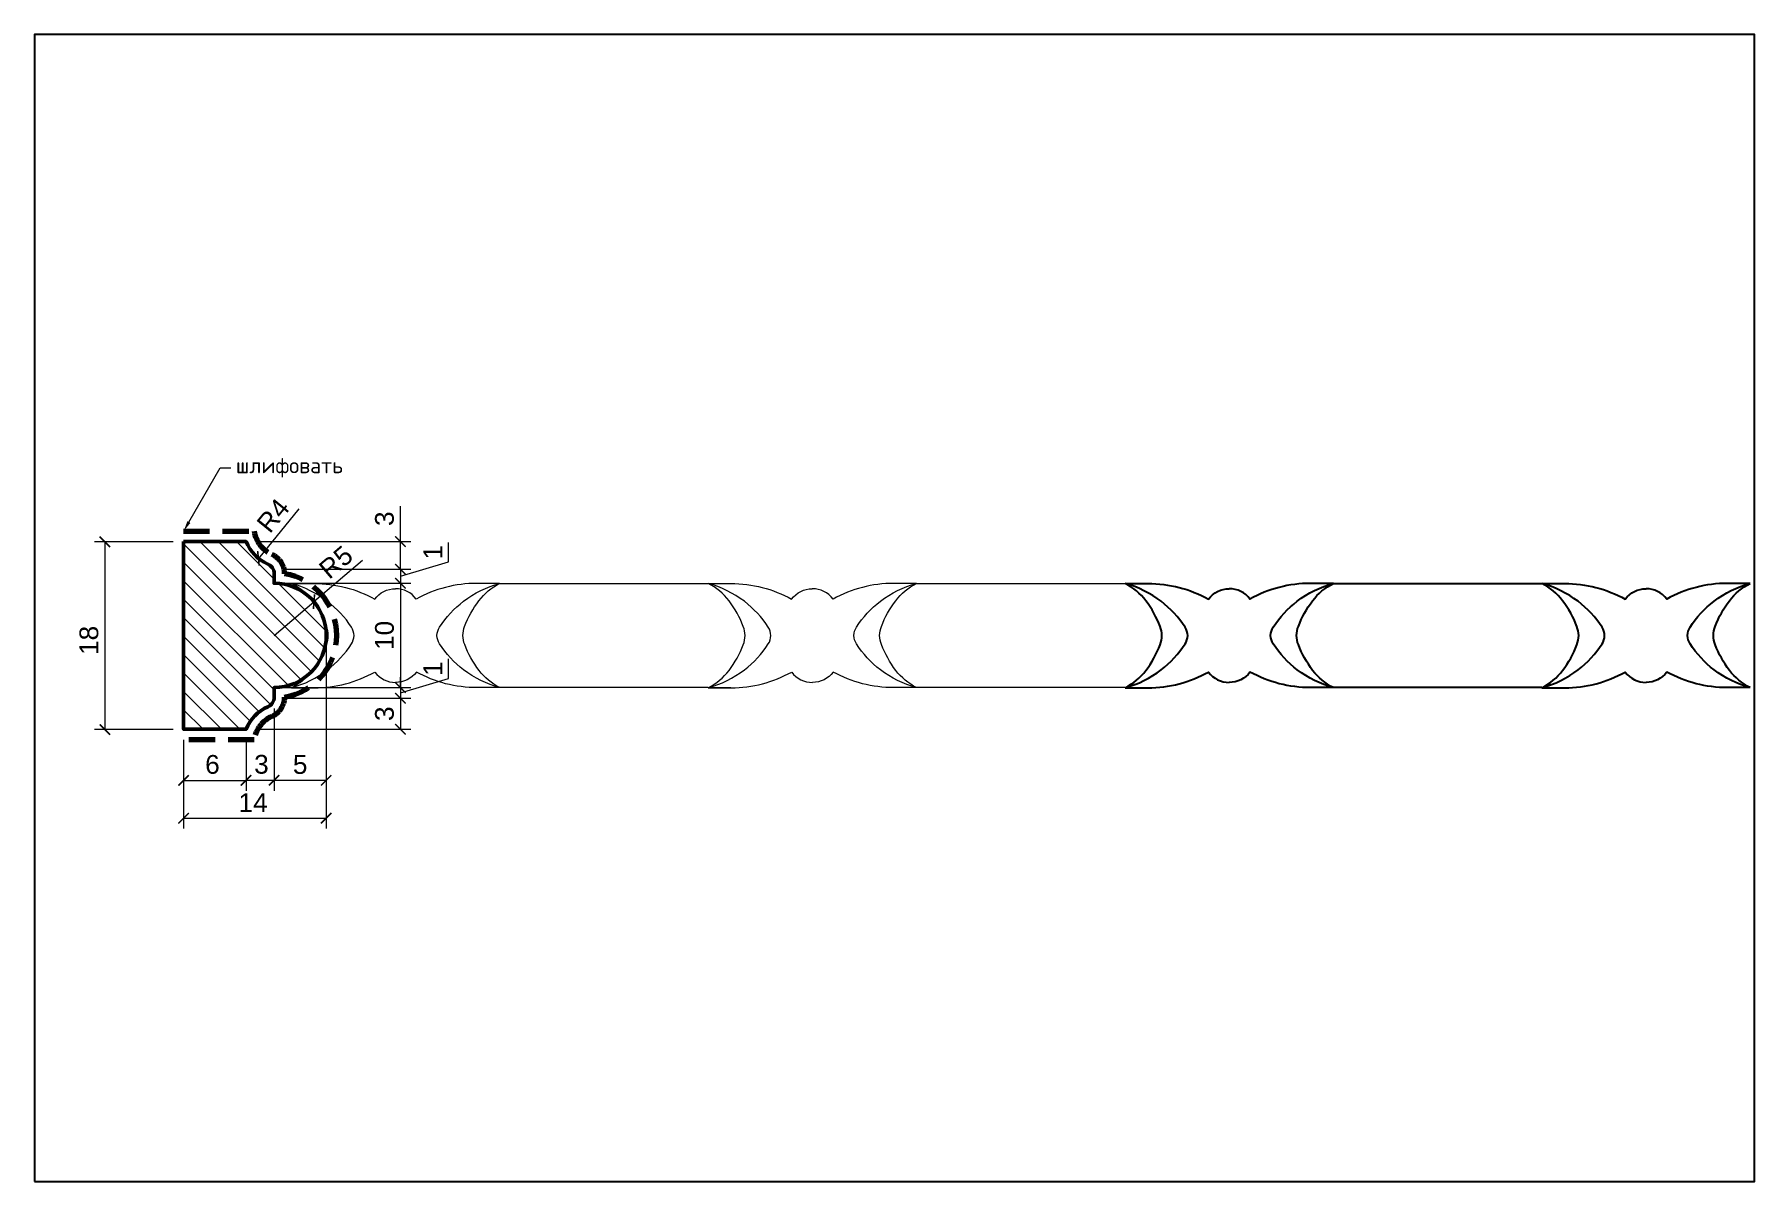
# Model space of a CAD drawing. Header units: millimetres. Extents: x 1294 to 1459, y -4092 to -3982.
import ezdxf
from ezdxf import colors
from ezdxf.entities.mleader import LeaderData, LeaderLine
from ezdxf.math import Vec2, Vec3

# ---------------------------------------------------------------- set-up
doc = ezdxf.new("R2010")
doc.units = ezdxf.units.MM
doc.linetypes.add('HIDDEN', pattern=[0.375, 0.25, -0.125])
doc.layers.add('Outside panel', color=7, linetype='Continuous', lineweight=18, true_color=0x7f5e57)
for name, color, linetype, lineweight in [('линия 15', 7, 'Continuous', 15), ('линия 50', 1, 'Continuous', 140), ('служебный слой РАЗМЕРЫ', 7, 'Continuous', 9)]:
    doc.layers.add(name, color=color, linetype=linetype, lineweight=lineweight)
doc.layers.add('размеры в модели', color=7, linetype='Continuous')
doc.styles.get("Standard").update_dxf_attribs({"font": 'arial.ttf'})
doc.styles.add('ЕСКД профили текст', font='isocpeur.ttf')
doc.dimstyles.new('M_1', dxfattribs={"dimtxt": 1.8, "dimasz": 1, "dimexe": 1, "dimexo": 1, "dimgap": 0.6, "dimtad": 1, "dimdec": 0, "dimdsep": 46, "dimtxsty": 'Standard', "dimblk": 'ARCHTICK', "dimcen": -5, "dimclrd": 7, "dimclre": 7, "dimclrt": 7, "dimadec": 0, "dimazin": 0, "dimtfac": 1, "dimtdec": 0, "dimtmove": 0, "dimatfit": 3, "dimfxl": 1, "dimtolj": 1, "dimtzin": 0, "dimlwd": 5, "dimlwe": 5, "dimarcsym": 0})

# ---------------------------------------------------------------- blocks, each defined once
blk = doc.blocks.new('_ArchTick')
at = {"color": 0, "linetype": 'ByBlock', "const_width": 0.15}
blk.add_lwpolyline([(-0.5, -0.5), (0.5, 0.5)], dxfattribs=at)
blk = doc.blocks.new('*D12')
at = {"layer": 'Defpoints', "color": 0, "ltscale": 1000, "transparency": 16777216}
for p in [(1316.51, -4045.47), (1313.82, -4048.45), (1316.51, -4053.34)]:
    blk.add_point(p, dxfattribs=at)
at = {"layer": 'линия 15', "color": 7, "lineweight": 5, "ltscale": 1000, "transparency": 16777216}
for p, q in [((1316.51, -4046.47), (1316.51, -4054.34)), ((1313.82, -4049.45), (1313.82, -4054.34)), ((1313.82, -4053.34), (1316.51, -4053.34))]:
    blk.add_line(p, q, dxfattribs=at)
at = {"layer": 'линия 15', "color": 7, "lineweight": 5, "ltscale": 1000, "transparency": 16777216, "rotation": 180}
blk.add_blockref('_ArchTick', (1313.82, -4053.34), dxfattribs=at)
at = {"layer": 'линия 15', "color": 7, "lineweight": 5, "ltscale": 1000, "transparency": 16777216}
blk.add_blockref('_ArchTick', (1316.51, -4053.34), dxfattribs=at)
at = {"layer": 'линия 15', "color": 7, "ltscale": 1000, "transparency": 16777216, "insert": (1315.29, -4051.82), "char_height": 1.8, "attachment_point": 5}
blk.add_mtext('\\A1;3', dxfattribs=at)
blk = doc.blocks.new('*D11')
at = {"layer": 'Defpoints', "color": 0, "ltscale": 1000, "transparency": 16777216}
for p in [(1316.51, -4045.47), (1313.82, -4048.45), (1328.62, -4048.45)]:
    blk.add_point(p, dxfattribs=at)
at = {"layer": 'линия 15', "color": 7, "lineweight": 5, "ltscale": 1000, "transparency": 16777216}
for p, q in [((1317.51, -4045.47), (1329.62, -4045.47)), ((1328.62, -4045.47), (1328.62, -4048.45)), ((1314.82, -4048.45), (1329.62, -4048.45))]:
    blk.add_line(p, q, dxfattribs=at)
for p, rotation in [((1328.62, -4045.47), 90), ((1328.62, -4048.45), 270)]:
    blk.add_blockref('_ArchTick', p, dxfattribs=dict(at, rotation=rotation))
at = {"layer": 'линия 15', "color": 7, "ltscale": 1000, "transparency": 16777216, "insert": (1327.1, -4046.96), "char_height": 1.8, "attachment_point": 5, "rotation": 90}
blk.add_mtext('\\A1;3', dxfattribs=at)
blk = doc.blocks.new('*D10')
at = {"layer": 'Defpoints', "color": 0, "ltscale": 1000, "transparency": 16777216}
for p in [(1316.51, -4044.45), (1316.51, -4045.47), (1328.62, -4045.47)]:
    blk.add_point(p, dxfattribs=at)
at = {"layer": 'линия 15', "color": 7, "lineweight": 5, "ltscale": 1000, "transparency": 16777216}
for p, q in [((1333.23, -4043.58), (1333.23, -4041.71)), ((1328.62, -4044.45), (1328.62, -4043.45)), ((1328.62, -4044.96), (1333.23, -4043.58)), ((1317.51, -4044.45), (1329.62, -4044.45)), ((1317.51, -4045.47), (1329.62, -4045.47)), ((1328.62, -4044.45), (1328.62, -4045.47)), ((1328.62, -4044.45), (1328.62, -4045.47)), ((1328.62, -4045.47), (1328.62, -4046.47))]:
    blk.add_line(p, q, dxfattribs=at)
for p, rotation in [((1328.62, -4044.45), 270), ((1328.62, -4045.47), 90)]:
    blk.add_blockref('_ArchTick', p, dxfattribs=dict(at, rotation=rotation))
at = {"layer": 'линия 15', "color": 7, "ltscale": 1000, "transparency": 16777216, "insert": (1331.73, -4042.64), "char_height": 1.8, "attachment_point": 5, "rotation": 90}
blk.add_mtext('\\A1;1', dxfattribs=at)
blk = doc.blocks.new('*D9')
at = {"layer": 'Defpoints', "color": 0, "ltscale": 1000, "transparency": 16777216}
for p in [(1316.51, -4034.45), (1316.51, -4044.45), (1328.62, -4044.45)]:
    blk.add_point(p, dxfattribs=at)
at = {"layer": 'линия 15', "color": 7, "lineweight": 5, "ltscale": 1000, "transparency": 16777216}
for p, q in [((1317.51, -4034.45), (1329.62, -4034.45)), ((1328.62, -4034.45), (1328.62, -4044.45)), ((1317.51, -4044.45), (1329.62, -4044.45))]:
    blk.add_line(p, q, dxfattribs=at)
for p, rotation in [((1328.62, -4034.45), 90), ((1328.62, -4044.45), 270)]:
    blk.add_blockref('_ArchTick', p, dxfattribs=dict(at, rotation=rotation))
at = {"layer": 'линия 15', "color": 7, "ltscale": 1000, "transparency": 16777216, "insert": (1327.1, -4039.45), "char_height": 1.8, "attachment_point": 5, "rotation": 90}
blk.add_mtext('\\A1;10', dxfattribs=at)
blk = doc.blocks.new('*D8')
at = {"layer": 'Defpoints', "color": 0, "ltscale": 1000, "transparency": 16777216}
for p in [(1316.42, -4033.11), (1316.51, -4034.45), (1328.62, -4034.45)]:
    blk.add_point(p, dxfattribs=at)
at = {"layer": 'линия 15', "color": 7, "lineweight": 5, "ltscale": 1000, "transparency": 16777216}
for p, q in [((1333.23, -4032.4), (1333.23, -4030.54)), ((1328.62, -4033.78), (1333.23, -4032.4)), ((1317.42, -4033.11), (1329.62, -4033.11)), ((1328.62, -4033.11), (1328.62, -4034.45)), ((1317.51, -4034.45), (1329.62, -4034.45))]:
    blk.add_line(p, q, dxfattribs=at)
for p, rotation in [((1328.62, -4033.11), 90), ((1328.62, -4034.45), 270)]:
    blk.add_blockref('_ArchTick', p, dxfattribs=dict(at, rotation=rotation))
at = {"layer": 'линия 15', "color": 7, "ltscale": 1000, "transparency": 16777216, "insert": (1331.73, -4031.47), "char_height": 1.8, "attachment_point": 5, "rotation": 90}
blk.add_mtext('\\A1;1', dxfattribs=at)
blk = doc.blocks.new('*D7')
at = {"layer": 'Defpoints', "color": 0, "ltscale": 1000, "transparency": 16777216}
for p in [(1313.82, -4030.45), (1316.42, -4033.11), (1328.62, -4033.11)]:
    blk.add_point(p, dxfattribs=at)
at = {"layer": 'линия 15', "color": 7, "lineweight": 5, "ltscale": 1000, "transparency": 16777216}
for p, q in [((1328.62, -4030.45), (1328.62, -4027.07)), ((1314.82, -4030.45), (1329.62, -4030.45)), ((1328.62, -4033.11), (1328.62, -4030.45)), ((1317.42, -4033.11), (1329.62, -4033.11))]:
    blk.add_line(p, q, dxfattribs=at)
for p, rotation in [((1328.62, -4030.45), 90), ((1328.62, -4033.11), 270)]:
    blk.add_blockref('_ArchTick', p, dxfattribs=dict(at, rotation=rotation))
at = {"layer": 'линия 15', "color": 7, "ltscale": 1000, "transparency": 16777216, "insert": (1327.1, -4028.26), "char_height": 1.8, "attachment_point": 5, "rotation": 90}
blk.add_mtext('\\A1;3', dxfattribs=at)
blk = doc.blocks.new('*D6')
at = {"layer": 'Defpoints', "color": 0, "ltscale": 1000, "transparency": 16777216}
for p in [(1317.46, -4029.03), (1315, -4032.06)]:
    blk.add_point(p, dxfattribs=at)
at = {"layer": 'линия 15', "color": 7, "lineweight": 5, "ltscale": 1000, "transparency": 16777216}
blk.add_line((1318.87, -4027.31), (1315, -4032.06), dxfattribs=at)
at = {"layer": 'линия 15', "color": 7, "lineweight": 5, "ltscale": 1000, "transparency": 16777216, "rotation": 230.8608114665517}
blk.add_blockref('_ArchTick', (1315, -4032.06), dxfattribs=at)
at = {"layer": 'линия 15', "color": 7, "ltscale": 1000, "transparency": 16777216, "insert": (1316.41, -4027.95), "char_height": 1.8, "attachment_point": 5, "rotation": 50.8608}
blk.add_mtext('\\A1;R4', dxfattribs=at)
blk = doc.blocks.new('*D5')
at = {"layer": 'Defpoints', "color": 0, "ltscale": 1000, "transparency": 16777216}
for p in [(1320.33, -4036.22), (1316.51, -4039.45)]:
    blk.add_point(p, dxfattribs=at)
at = {"layer": 'размеры в модели', "color": 7, "lineweight": 5, "ltscale": 1000, "transparency": 16777216}
for p in [(1324.99, -4032.26), (1316.51, -4039.45)]:
    blk.add_line(p, (1320.33, -4036.22), dxfattribs=at)
at = {"layer": 'размеры в модели', "color": 7, "lineweight": 5, "ltscale": 1000, "transparency": 16777216, "rotation": 220.3136193330394}
blk.add_blockref('_ArchTick', (1320.33, -4036.22), dxfattribs=at)
at = {"layer": 'размеры в модели', "color": 7, "ltscale": 1000, "transparency": 16777216, "insert": (1322.44, -4032.43), "char_height": 1.8, "attachment_point": 5, "rotation": 40.3136}
blk.add_mtext('\\A1;R5', dxfattribs=at)
blk = doc.blocks.new('*D4')
at = {"layer": 'Defpoints', "color": 0, "ltscale": 1000, "transparency": 16777216}
for p in [(1307.82, -4048.45), (1313.82, -4048.45), (1313.82, -4053.35)]:
    blk.add_point(p, dxfattribs=at)
at = {"layer": 'размеры в модели', "color": 7, "lineweight": 5, "ltscale": 1000, "transparency": 16777216}
for p, q in [((1307.82, -4049.45), (1307.82, -4054.35)), ((1313.82, -4049.45), (1313.82, -4054.35)), ((1307.82, -4053.35), (1313.82, -4053.35))]:
    blk.add_line(p, q, dxfattribs=at)
at = {"layer": 'размеры в модели', "color": 7, "lineweight": 5, "ltscale": 1000, "transparency": 16777216, "rotation": 180}
blk.add_blockref('_ArchTick', (1307.82, -4053.35), dxfattribs=at)
at = {"layer": 'размеры в модели', "color": 7, "lineweight": 5, "ltscale": 1000, "transparency": 16777216}
blk.add_blockref('_ArchTick', (1313.82, -4053.35), dxfattribs=at)
at = {"layer": 'размеры в модели', "color": 7, "ltscale": 1000, "transparency": 16777216, "insert": (1310.59, -4051.83), "char_height": 1.8, "attachment_point": 5}
blk.add_mtext('\\A1;6', dxfattribs=at)
blk = doc.blocks.new('*D3')
at = {"layer": 'Defpoints', "color": 0, "ltscale": 1000, "transparency": 16777216}
for p in [(1321.5, -4039.14), (1307.82, -4048.45), (1321.5, -4056.98)]:
    blk.add_point(p, dxfattribs=at)
at = {"layer": 'размеры в модели', "color": 7, "lineweight": 5, "ltscale": 1000, "transparency": 16777216}
for p, q in [((1321.5, -4040.14), (1321.5, -4057.98)), ((1307.82, -4049.45), (1307.82, -4057.98)), ((1307.82, -4056.98), (1321.5, -4056.98))]:
    blk.add_line(p, q, dxfattribs=at)
at = {"layer": 'размеры в модели', "color": 7, "lineweight": 5, "ltscale": 1000, "transparency": 16777216, "rotation": 180}
blk.add_blockref('_ArchTick', (1307.82, -4056.98), dxfattribs=at)
at = {"layer": 'размеры в модели', "color": 7, "lineweight": 5, "ltscale": 1000, "transparency": 16777216}
blk.add_blockref('_ArchTick', (1321.5, -4056.98), dxfattribs=at)
at = {"layer": 'размеры в модели', "color": 7, "ltscale": 1000, "transparency": 16777216, "insert": (1314.49, -4055.48), "char_height": 1.8, "attachment_point": 5}
blk.add_mtext('\\A1;14', dxfattribs=at)
blk = doc.blocks.new('*D2')
at = {"layer": 'Defpoints', "color": 0, "ltscale": 1000, "transparency": 16777216}
for p in [(1307.83, -4030.48), (1300.27, -4048.48), (1307.83, -4048.48)]:
    blk.add_point(p, dxfattribs=at)
at = {"layer": 'размеры в модели', "color": 7, "lineweight": 5, "ltscale": 1000, "transparency": 16777216}
for p, q in [((1306.83, -4030.48), (1299.27, -4030.48)), ((1300.27, -4030.48), (1300.27, -4048.48)), ((1306.83, -4048.48), (1299.27, -4048.48))]:
    blk.add_line(p, q, dxfattribs=at)
for p, rotation in [((1300.27, -4030.48), 90), ((1300.27, -4048.48), 270)]:
    blk.add_blockref('_ArchTick', p, dxfattribs=dict(at, rotation=rotation))
at = {"layer": 'размеры в модели', "color": 7, "ltscale": 1000, "transparency": 16777216, "insert": (1298.75, -4039.93), "char_height": 1.8, "attachment_point": 5, "rotation": 90}
blk.add_mtext('\\A1;18', dxfattribs=at)

msp = doc.modelspace()

# ---------------------------------------------------------------- hatches: boundary and pattern name
at = {"layer": 'Outside panel', "ltscale": 1000}
h = msp.add_hatch(dxfattribs=at)
h.set_pattern_fill('ANSI31', color=256, scale=10, angle=90)
h.set_pattern_definition([(135, (-308767.3077, 90187.7366), (-0.8838834765, -0.8838834765), [])])
edge = h.paths.add_edge_path()
edge.add_line((1307.82, -4030.45), (1313.82, -4030.45))
edge.add_arc((1317.46, -4029.03), 3.91, 201.299, 246.4379)
edge.add_arc((1315.52, -4033.53), 0.998, -0.0828, 67.2685, ccw=False)
edge.add_line((1316.51, -4033.53), (1316.51, -4034.45))
edge.add_arc((1316.51, -4039.45), 5, -90, 90, ccw=False)
edge.add_line((1316.51, -4044.45), (1316.51, -4045.37))
edge.add_arc((1315.52, -4045.37), 0.998, -67.2685, 0.0828, ccw=False)
edge.add_arc((1317.46, -4049.87), 3.91, 113.5621, 158.701)
edge.add_line((1313.82, -4048.45), (1307.82, -4048.45))
edge.add_line((1307.82, -4048.45), (1307.82, -4030.45))

# ---------------------------------------------------------------- linework, layer by layer
at = {"linetype": 'Continuous', "lineweight": 15}
for p, q in [((1338.14, -4034.46), (1358.14, -4034.46)), ((1378.13, -4034.46), (1398.13, -4034.46)), ((1358.14, -4044.46), (1338.14, -4044.46)), ((1360.33, -4044.47), (1358.14, -4044.47)), ((1398.13, -4044.46), (1378.13, -4044.46))]:
    msp.add_line(p, q, dxfattribs=at)
at = {"linetype": 'Continuous'}
for p, q in [((1418.11, -4034.46), (1438.11, -4034.46)), ((1438.11, -4044.46), (1418.11, -4044.46))]:
    msp.add_line(p, q, dxfattribs=at)
at = {"color": 6, "ltscale": 1000}
msp.add_lwpolyline([(1293.51, -4091.82), (1458.51, -4091.82), (1458.51, -3981.82), (1293.51, -3981.82)], close=True, dxfattribs=at)
at = {"lineweight": 50}
msp.add_lwpolyline([(1307.82, -4030.45), (1313.82, -4030.45, 0.199543), (1315.9, -4032.61, -0.302639), (1316.51, -4033.53), (1316.51, -4034.45, -1), (1316.51, -4044.45), (1316.51, -4045.37, -0.302639), (1315.9, -4046.29, 0.199543), (1313.82, -4048.45), (1307.82, -4048.45)], format="xyb", close=True, dxfattribs=at)
at = {"linetype": 'Continuous', "lineweight": 15}
for points in [[(1318.16, -4044.47, 0.110663), (1320.16, -4042.81, 0.072674), (1321.53, -4040.34, 0.086684), (1321.7, -4039.47, 0.086684), (1321.53, -4038.59, 0.072674), (1320.16, -4036.13, 0.110663), (1318.16, -4034.47)], [(1318.16, -4044.47, 0.094241), (1321.63, -4042.76, 0.083464), (1323.93, -4040.27, 0.121748), (1324.18, -4039.47, 0.121748), (1323.93, -4038.66, 0.083464), (1321.63, -4036.18, 0.094241), (1318.16, -4034.47)], [(1318.16, -4034.47), (1320.35, -4034.47, -0.127002), (1326.16, -4035.97, -0.235015), (1328.15, -4034.97, -0.235015)], [(1338.14, -4034.46), (1335.95, -4034.46, 0.127002), (1330.14, -4035.96, 0.235015), (1328.15, -4034.97, 0.235015)], [(1338.15, -4044.46, -0.094241), (1334.68, -4042.75, -0.083464), (1332.38, -4040.27, -0.121748), (1332.13, -4039.46, -0.121748), (1332.38, -4038.66, -0.083464), (1334.68, -4036.17, -0.094241), (1338.14, -4034.46)], [(1338.15, -4044.46, -0.110663), (1336.16, -4042.8, -0.072674), (1334.79, -4040.33, -0.086684), (1334.61, -4039.46, -0.086684), (1334.78, -4038.59, -0.072674), (1336.15, -4036.12, -0.110663), (1338.14, -4034.46)], [(1358.14, -4044.47, 0.110663), (1360.14, -4042.81, 0.072674), (1361.51, -4040.34, 0.086684), (1361.68, -4039.47, 0.086684), (1361.51, -4038.59, 0.072674), (1360.14, -4036.13, 0.110663), (1358.14, -4034.47)], [(1358.14, -4044.47, 0.094241), (1361.61, -4042.76, 0.083464), (1363.91, -4040.27, 0.121748), (1364.16, -4039.47, 0.121748), (1363.91, -4038.66, 0.083464), (1361.61, -4036.18, 0.094241), (1358.14, -4034.47)], [(1358.14, -4034.47), (1360.33, -4034.47, -0.127002), (1366.14, -4035.97, -0.235015), (1368.13, -4034.97, -0.235015)], [(1378.12, -4034.46), (1375.93, -4034.46, 0.127002), (1370.13, -4035.96, 0.235015), (1368.13, -4034.97, 0.235015)], [(1378.13, -4044.46, -0.094241), (1374.66, -4042.75, -0.083464), (1372.36, -4040.27, -0.121748), (1372.11, -4039.46, -0.121748), (1372.36, -4038.66, -0.083464), (1374.66, -4036.17, -0.094241), (1378.12, -4034.46)], [(1378.13, -4044.46, -0.110663), (1376.14, -4042.8, -0.072674), (1374.77, -4040.33, -0.086684), (1374.59, -4039.46, -0.086684), (1374.76, -4038.59, -0.072674), (1376.13, -4036.12, -0.110663), (1378.12, -4034.46)], [(1318.17, -4044.47), (1320.36, -4044.47, 0.127002), (1326.17, -4042.96, 0.235015), (1328.16, -4043.96, 0.235015)], [(1338.15, -4044.46), (1335.96, -4044.46, -0.127002), (1330.15, -4042.96, -0.235015), (1328.16, -4043.96, -0.235015)], [(1358.15, -4044.47), (1360.34, -4044.47, 0.127002), (1366.15, -4042.96, 0.235015), (1368.14, -4043.96, 0.235015)], [(1378.13, -4044.46), (1375.94, -4044.46, -0.127002), (1370.13, -4042.96, -0.235015), (1368.14, -4043.96, -0.235015)]]:
    msp.add_lwpolyline(points, format="xyb", dxfattribs=at)
at = {"linetype": 'Continuous'}
for points in [[(1398.13, -4044.47, 0.110663), (1400.12, -4042.81, 0.072674), (1401.49, -4040.34, 0.086684), (1401.66, -4039.47, 0.086684), (1401.49, -4038.59, 0.072674), (1400.12, -4036.13, 0.110663), (1398.13, -4034.47)], [(1398.13, -4044.47, 0.094241), (1401.59, -4042.76, 0.083464), (1403.89, -4040.27, 0.121748), (1404.14, -4039.47, 0.121748), (1403.89, -4038.66, 0.083464), (1401.59, -4036.18, 0.094241), (1398.13, -4034.47)], [(1398.13, -4034.47), (1400.32, -4034.47, -0.127002), (1406.13, -4035.97, -0.235015), (1408.12, -4034.97, -0.235015)], [(1418.11, -4034.46), (1415.92, -4034.46, 0.127002), (1410.11, -4035.96, 0.235015), (1408.12, -4034.97, 0.235015)], [(1418.12, -4044.46, -0.094241), (1414.65, -4042.75, -0.083464), (1412.34, -4040.27, -0.121748), (1412.09, -4039.46, -0.121748), (1412.34, -4038.66, -0.083464), (1414.64, -4036.17, -0.094241), (1418.11, -4034.46)], [(1418.12, -4044.46, -0.110663), (1416.12, -4042.8, -0.072674), (1414.75, -4040.33, -0.086684), (1414.58, -4039.46, -0.086684), (1414.75, -4038.59, -0.072674), (1416.11, -4036.12, -0.110663), (1418.11, -4034.46)], [(1438.11, -4044.47, 0.110663), (1440.1, -4042.81, 0.072674), (1441.47, -4040.34, 0.086684), (1441.64, -4039.47, 0.086684), (1441.47, -4038.59, 0.072674), (1440.1, -4036.13, 0.110663), (1438.11, -4034.47)], [(1438.11, -4044.47, 0.094241), (1441.58, -4042.76, 0.083464), (1443.88, -4040.27, 0.121748), (1444.13, -4039.47, 0.121748), (1443.88, -4038.66, 0.083464), (1441.58, -4036.18, 0.094241), (1438.11, -4034.47)], [(1438.11, -4034.47), (1440.3, -4034.47, -0.127002), (1446.11, -4035.97, -0.235015), (1448.1, -4034.97, -0.235015)], [(1458.09, -4034.46), (1455.9, -4034.46, 0.127002), (1450.09, -4035.96, 0.235015), (1448.1, -4034.97, 0.235015)], [(1458.1, -4044.46, -0.094241), (1454.63, -4042.75, -0.083464), (1452.33, -4040.27, -0.121748), (1452.08, -4039.46, -0.121748), (1452.32, -4038.66, -0.083464), (1454.62, -4036.17, -0.094241), (1458.09, -4034.46)], [(1458.1, -4044.46, -0.110663), (1456.1, -4042.8, -0.072674), (1454.73, -4040.33, -0.086684), (1454.56, -4039.46, -0.086684), (1454.73, -4038.59, -0.072674), (1456.1, -4036.12, -0.110663), (1458.09, -4034.46)], [(1398.13, -4044.47), (1400.32, -4044.47, 0.127002), (1406.13, -4042.96, 0.235015), (1408.12, -4043.96, 0.235015)], [(1418.11, -4044.46), (1415.92, -4044.46, -0.127002), (1410.11, -4042.96, -0.235015), (1408.12, -4043.96, -0.235015)], [(1438.11, -4044.47), (1440.3, -4044.47, 0.127002), (1446.11, -4042.96, 0.235015), (1448.1, -4043.96, 0.235015)], [(1458.09, -4044.46), (1455.9, -4044.46, -0.127002), (1450.09, -4042.96, -0.235015), (1448.1, -4043.96, -0.235015)]]:
    msp.add_lwpolyline(points, format="xyb", dxfattribs=at)
at = {"layer": 'линия 50', "color": 1, "linetype": 'HIDDEN', "ltscale": 10, "true_color": 0xff0909}
msp.add_lwpolyline([(1307.82, -4029.45), (1314.59, -4029.45, 0.258772), (1316.3, -4031.69, -0.301109), (1317.51, -4033.53, -0.845154), (1317.51, -4045.37, -0.301109), (1316.3, -4047.21, 0.25877), (1314.59, -4049.45), (1307.82, -4049.45)], format="xyb", dxfattribs=at)

# ---------------------------------------------------------------- dimensions: what is measured, and where the dimension line sits
at = {"layer": 'линия 15', "color": 7, "ltscale": 1000}
dim = msp.add_linear_dim(base=(1328.62, -4033.11), p1=(1313.82, -4030.45), p2=(1316.42, -4033.11), angle=90, dimstyle='M_1', dxfattribs=at)
dim.commit()
dim.dimension.update_dxf_attribs({"geometry": '*D7', "text_midpoint": (1328.62, -4028.26), "dimtype": 128})
dim = msp.add_radius_dim(center=(1317.46, -4029.03), mpoint=(1315, -4032.06), dimstyle='M_1', dxfattribs=at)
dim.commit()
dim.dimension.update_dxf_attribs({"geometry": '*D6', "text_midpoint": (1317.57, -4028.9), "dimtype": 132})
for base, p1, p2, picture, middle in [((1328.62, -4034.45), (1316.42, -4033.11), (1316.51, -4034.45), '*D8', (1331.73, -4031.8)), ((1328.62, -4044.45), (1316.51, -4034.45), (1316.51, -4044.45), '*D9', (1327.1, -4039.45)), ((1328.62, -4045.47), (1316.51, -4044.45), (1316.51, -4045.47), '*D10', (1331.73, -4042.98)), ((1328.62, -4048.45), (1316.51, -4045.47), (1313.82, -4048.45), '*D11', (1327.1, -4046.96))]:
    dim = msp.add_linear_dim(base=base, p1=p1, p2=p2, angle=90, dimstyle='M_1', dxfattribs=at)
    dim.commit()
    dim.dimension.update_dxf_attribs({"geometry": picture, "text_midpoint": middle})
msp.add_linear_dim(base=(1321.5, -4053.34), p1=(1316.51, -4045.47), p2=(1321.5, -4039.14), dimstyle='M_1', dxfattribs=at).render()
dim = msp.add_linear_dim(base=(1316.51, -4053.34), p1=(1313.82, -4048.45), p2=(1316.51, -4045.47), dimstyle='M_1', dxfattribs=at)
dim.commit()
dim.dimension.update_dxf_attribs({"geometry": '*D12', "text_midpoint": (1315.29, -4053.34), "dimtype": 128})
at = {"layer": 'размеры в модели', "color": 5, "ltscale": 1000}
dim = msp.add_linear_dim(base=(1300.27, -4048.48), p1=(1307.83, -4030.48), p2=(1307.83, -4048.48), angle=90, dimstyle='M_1', dxfattribs=at)
dim.commit()
dim.dimension.update_dxf_attribs({"geometry": '*D2', "text_midpoint": (1300.27, -4039.93), "dimtype": 128})
dim = msp.add_radius_dim(center=(1316.51, -4039.45), mpoint=(1320.33, -4036.22), dimstyle='M_1', dxfattribs=at)
dim.commit()
dim.dimension.update_dxf_attribs({"geometry": '*D5', "text_midpoint": (1322.44, -4032.43)})
for base, p2, picture, middle in [((1321.5, -4056.98), (1321.5, -4039.14), '*D3', (1314.49, -4056.98)), ((1313.82, -4053.35), (1313.82, -4048.45), '*D4', (1310.59, -4053.35))]:
    dim = msp.add_linear_dim(base=base, p1=(1307.82, -4048.45), p2=p2, dimstyle='M_1', dxfattribs=at)
    dim.commit()
    dim.dimension.update_dxf_attribs({"geometry": picture, "text_midpoint": middle, "dimtype": 128})

# ---------------------------------------------------------------- leaders
at = {"layer": 'служебный слой РАЗМЕРЫ'}
ml = msp.add_multileader_mtext('Standard', dxfattribs=at)
ml.set_content('\\A1;шлифовать', color=256, style='ЕСКД профили текст')
ml.set_leader_properties(color=256, linetype='ByLayer', lineweight=-1)
ml.build(insert=Vec2(0, 0))
ml.multileader.update_dxf_attribs({"dogleg_length": 1, "arrow_head_size": 1})
ctx = ml.context
ctx.base_point, ctx.char_height, ctx.arrow_head_size, ctx.landing_gap_size, ctx.plane_origin = Vec3(1312.34, -4023.37), 1.5, 1, 0.5, Vec3(1325.82, -3997.2)
notes = []
notes.append((ctx, [(1, (1, 1, 0), (1311.34, -4023.37), (1, 0), 1, [(0, [(1307.83, -4029.45)], 0, [])])]))
ctx.mtext.insert, ctx.mtext.flow_direction = Vec3(1312.84, -4022.4), 5
for ctx, leaders in notes:
    for number, flags, end, landing, length, lines in leaders:
        leader = LeaderData()
        leader.index, (leader.has_last_leader_line, leader.has_dogleg_vector, leader.attachment_direction) = number, flags
        leader.last_leader_point, leader.dogleg_vector, leader.dogleg_length = Vec3(end), Vec3(landing), length
        for number, points, colour, breaks in lines:
            line = LeaderLine()
            line.index, line.vertices, line.color, line.breaks = number, Vec3.list(points), colors.encode_raw_color(colour), breaks
            leader.lines.append(line)
        ctx.leaders.append(leader)

doc.saveas('drawing.dxf')
